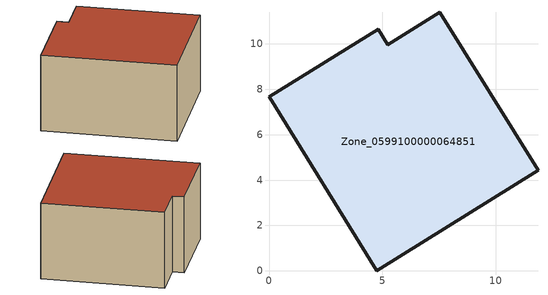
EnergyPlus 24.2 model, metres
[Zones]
Zone_0599100000064851
 floor ground (C_G): 4.76,0 0,7.67 4.82,10.65 5.24,9.97 7.54,11.4 11.86,4.43 z0
 wall outside (C_F): 5.24,9.97 4.82,10.65 0,7.67 4.76,0 11.86,4.43 7.54,11.4 5.24,9.97 z0:5.36
 roof outside (C_R): 11.86,4.43 7.54,11.4 5.24,9.97 4.82,10.65 0,7.67 4.76,0 z5.36
[BUILDING]
Pand.0599100000064851: North Axis=0; Terrain=City; Loads Convergence Tolerance Value=0.04; Temperature Convergence Tolerance Value=0.4; Solar Distribution=FullExterior; Maximum Number of Warmup Days=25; Minimum Number of Warmup Days=1
[Site:Location]
Rotterdam.The.Hague.AP_ZH_NLD Design_Conditions: Latitude=51.96; Longitude=4.45; Time Zone=1; Elevation=-4.5
[SITE:GROUNDTEMPERATURE:BUILDINGSURFACE]
18, 18, 18, 18, 18, 18, 18, 18, 18, 18, 18, 18
[MATERIAL] Thermal Absorptance=0.9; Solar Absorptance=0.7; Visible Absorptance=0.7
Name | Roughness | Thickness | Conductivity | Density | Specific Heat
G.D.1975-1991 | MediumSmooth | 0.15 | 0.288461 | 540 | 1210
F.D.1975-1991 | Rough | 0.3 | 0.230769 | 1920 | 840
R.D.1975-1991 | MediumRough | 0.2 | 0.153846 | 1500 | 1000
[CONSTRUCTION]
C_G: G.D.1975-1991
C_F: F.D.1975-1991
C_R: R.D.1975-1991
[ZONE]
Zone_0599100000064851: Type=1; Multiplier=1; Ceiling Height=Autocalculate; Volume=Autocalculate; Floor Area=autocalculate; Part of Total Floor Area=Yes
[ZONEINFILTRATION:DESIGNFLOWRATE]
Infil_Zone_0599100000064851: Zone or ZoneList or Space or SpaceList=Zone_0599100000064851; Schedule=AlwaysOn; Design Flow Rate Calculation Method=Flow/Area; Flow Rate per Floor Area=0.0042; Constant Term Coefficient=1; Temperature Term Coefficient=0; Velocity Term Coefficient=0; Velocity Squared Term Coefficient=0
[HVACTEMPLATE:ZONE:IDEALLOADSAIRSYSTEM]
Zone_0599100000064851: Maximum Heating Supply Air Temperature=50; Minimum Cooling Supply Air Temperature=13; Maximum Heating Supply Air Humidity Ratio=0.0156; Minimum Cooling Supply Air Humidity Ratio=0.0077; Heating Limit=NoLimit; Cooling Limit=NoLimit; Dehumidification Control Type=ConstantSensibleHeatRatio; Cooling Sensible Heat Ratio=0.7; Dehumidification Setpoint=60; Humidification Control Type=None; Humidification Setpoint=30; Outdoor Air Method=None; Outdoor Air Flow Rate per Person=0.00944; Outdoor Air Flow Rate per Zone Floor Area=0; Outdoor Air Flow Rate per Zone=0; Demand Controlled Ventilation Type=None; Outdoor Air Economizer Type=NoEconomizer; Heat Recovery Type=None; Sensible Heat Recovery Effectiveness=0.7; Latent Heat Recovery Effectiveness=0.65
[ZONECONTROL:THERMOSTAT]
ThermostatControl_Zone_0599100000064851: Zone or ZoneList=Zone_0599100000064851; Control Type Schedule=DualSetpointControlType; Control 1=Thermostat_Zone_0599100000064851; Temperature Difference Between Cutout And Setpoint=0
[THERMOSTATSETPOINT:DUALSETPOINT]
Thermostat_Zone_0599100000064851: Heating Setpoint Temperature Schedule=HeatingSetpoint_Zone_0599100000064851; Cooling Setpoint Temperature Schedule=CoolingSetpoint_Zone_0599100000064851
[SCHEDULE:COMPACT]
HeatingSetpoint_Zone_0599100000064851: Through: 12/31, For: AllDays, Until: 24:00, 21
CoolingSetpoint_Zone_0599100000064851: Through: 12/31, For: AllDays, Until: 24:00, 24
DualSetpointControlType: Through: 12/31, For: AllDays, Until: 24:00, 4
AlwaysOn: Through: 12/31, For: AllDays, Until: 24:00, 1
